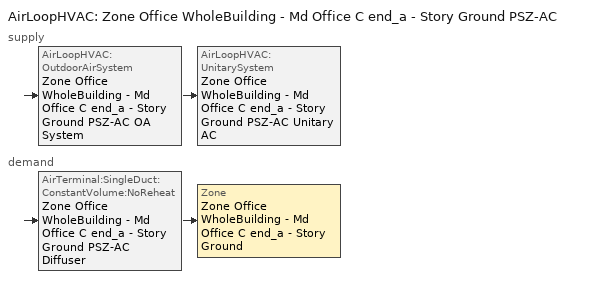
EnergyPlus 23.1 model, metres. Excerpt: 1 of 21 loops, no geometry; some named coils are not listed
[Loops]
AirLoopHVAC 'Zone Office WholeBuilding - Md Office C end_a - Story Ground PSZ-AC'
 supply: AirLoopHVAC:OutdoorAirSystem 'Zone Office WholeBuilding - Md Office C end_a - Story Ground PSZ-AC OA System' > AirLoopHVAC:UnitarySystem 'Zone Office WholeBuilding - Md Office C end_a - Story Ground PSZ-AC Unitary AC'
 demand: AirTerminal:SingleDuct:ConstantVolume:NoReheat 'Zone Office WholeBuilding - Md Office C end_a - Story Ground PSZ-AC Diffuser' > Zone 'Zone Office WholeBuilding - Md Office C end_a - Story Ground'
[ZoneControl:Thermostat]
Zone Office WholeBuilding - Md Office C end_a - Story Ground Thermostat: Zone or ZoneList=Zone Office WholeBuilding - Md Office C end_a - Story Ground; Control Type Schedule=Zone Office WholeBuilding - Md Office C end_a - Story Ground Thermostat Schedule; Control 1=Office WholeBuilding - Md Office - 90.1-2016 Thermostat 14; Temperature Difference Between Cutout And Setpoint {deltaC}=0
[ThermostatSetpoint:DualSetpoint]
Office WholeBuilding - Md Office - 90.1-2016 Thermostat 14: Heating Setpoint Temperature Schedule=OfficeMedium HTGSETP_SCH_YES_OPTIMUM; Cooling Setpoint Temperature Schedule=OfficeMedium CLGSETP_SCH_YES_OPTIMUM
[AirTerminal:SingleDuct:ConstantVolume:NoReheat]
Zone Office WholeBuilding - Md Office C end_a - Story Ground PSZ-AC Diffuser: Availability Schedule=Always On Discrete; Maximum Air Flow Rate {m3/s}=AutoSize
[Zone equipment]
Zone Office WholeBuilding - Md Office C end_a - Story Ground: Zone Office WholeBuilding - Md Office C end_a - Story Ground PSZ-AC Diffuser
[Sizing:Zone]
Zone Office WholeBuilding - Md Office C end_a - Story Ground: Zone Cooling Design Supply Air Temperature Input Method=SupplyAirTemperature; Zone Cooling Design Supply Air Temperature {C}=12.7778; Zone Cooling Design Supply Air Temperature Difference {deltaC}=11.11; Zone Heating Design Supply Air Temperature Input Method=SupplyAirTemperature; Zone Heating Design Supply Air Temperature {C}=50; Zone Heating Design Supply Air Temperature Difference {deltaC}=11.11; Zone Cooling Design Supply Air Humidity Ratio {kgWater/kgDryAir}=0.0085; Zone Heating Design Supply Air Humidity Ratio {kgWater/kgDryAir}=0.008; Design Specification Outdoor Air Object=Zone Office WholeBuilding - Md Office C end_a - Story Ground DSOA Space List; Cooling Design Air Flow Method=DesignDay; Cooling Design Air Flow Rate {m3/s}=0; Cooling Minimum Air Flow per Zone Floor Area {m3/s-m2}=0.000762; Cooling Minimum Air Flow {m3/s}=0; Cooling Minimum Air Flow Fraction=0; Heating Design Air Flow Method=DesignDay; Heating Design Air Flow Rate {m3/s}=0; Heating Maximum Air Flow per Zone Floor Area {m3/s-m2}=0.002032; Heating Maximum Air Flow {m3/s}=0.141576; Heating Maximum Air Flow Fraction=0.3; Account for Dedicated Outdoor Air System=No; Zone Load Sizing Method=Sensible Load Only No Latent Load; Zone Latent Cooling Design Supply Air Humidity Ratio Input Method=HumidityRatioDifference; Zone Cooling Design Supply Air Humidity Ratio Difference {kgWater/kgDryAir}=0.005; Zone Latent Heating Design Supply Air Humidity Ratio Input Method=HumidityRatioDifference; Zone Humidification Design Supply Air Humidity Ratio Difference {kgWater/kgDryAir}=0.005
[Controller:MechanicalVentilation]
Controller Mechanical Ventilation 8: Availability Schedule=Zone Office WholeBuilding - Md Office C end_a - Story Ground PSZ-AC Occ Sch; Demand Controlled Ventilation=No; System Outdoor Air Method=ZoneSum; Zone or ZoneList Name 1=Zone Office WholeBuilding - Md Office C end_a - Story Ground; Design Specification Outdoor Air Object Name 1=Office WholeBuilding - Md Office Ventilation
[DesignSpecification:OutdoorAir]
Office WholeBuilding - Md Office Ventilation: Outdoor Air Method=Sum; Outdoor Air Flow per Person {m3/s-person}=0; Outdoor Air Flow per Zone Floor Area {m3/s-m2}=0.0004318; Outdoor Air Flow per Zone {m3/s}=0; Outdoor Air Flow Air Changes per Hour {1/hr}=0
[DesignSpecification:OutdoorAir:SpaceList]
Zone Office WholeBuilding - Md Office C end_a - Story Ground DSOA Space List: Space Name 1=Office WholeBuilding - Md Office C end_a - Story Ground; Space Design Specification Outdoor Air Object Name 1=Office WholeBuilding - Md Office Ventilation
[AirLoopHVAC]
Zone Office WholeBuilding - Md Office C end_a - Story Ground PSZ-AC: Design Supply Air Flow Rate {m3/s}=AutoSize; Design Return Air Flow Fraction of Supply Air Flow=1
[Sizing:System]
Zone Office WholeBuilding - Md Office C end_a - Story Ground PSZ-AC: Type of Load to Size On=Sensible; Design Outdoor Air Flow Rate {m3/s}=Autosize; Central Heating Maximum System Air Flow Ratio=1; Preheat Design Temperature {C}=7.22222; Preheat Design Humidity Ratio {kgWater/kgDryAir}=0.008; Precool Design Temperature {C}=12.7778; Precool Design Humidity Ratio {kgWater/kgDryAir}=0.008; Central Cooling Design Supply Air Temperature {C}=12.7778; Central Heating Design Supply Air Temperature {C}=50; Type of Zone Sum to Use=Coincident; 100% Outdoor Air in Cooling=No; 100% Outdoor Air in Heating=No; Central Cooling Design Supply Air Humidity Ratio {kgWater/kgDryAir}=0.0085; Central Heating Design Supply Air Humidity Ratio {kgWater/kgDryAir}=0.008; Cooling Supply Air Flow Rate Method=DesignDay; Cooling Supply Air Flow Rate {m3/s}=0; Cooling Supply Air Flow Rate Per Floor Area {m3/s-m2}=0.00996765; Cooling Fraction of Autosized Cooling Supply Air Flow Rate=1; Cooling Supply Air Flow Rate Per Unit Cooling Capacity {m3/s-W}=3.94755e-05; Heating Supply Air Flow Rate Method=DesignDay; Heating Supply Air Flow Rate {m3/s}=0; Heating Supply Air Flow Rate Per Floor Area {m3/s-m2}=0.00996765; Heating Fraction of Autosized Heating Supply Air Flow Rate=1; Heating Fraction of Autosized Cooling Supply Air Flow Rate=1; Heating Supply Air Flow Rate Per Unit Heating Capacity {m3/s-W}=3.15882e-05; System Outdoor Air Method=ZoneSum; Zone Maximum Outdoor Air Fraction=1; Cooling Design Capacity Method=CoolingDesignCapacity; Cooling Design Capacity {W}=Autosize; Cooling Design Capacity Per Floor Area {W/m2}=234.7; Fraction of Autosized Cooling Design Capacity=1; Heating Design Capacity Method=HeatingDesignCapacity; Heating Design Capacity {W}=Autosize; Heating Design Capacity Per Floor Area {W/m2}=157; Fraction of Autosized Heating Design Capacity=1; Central Cooling Capacity Control Method=OnOff; Occupant Diversity=Autosize
[Controller:OutdoorAir]
Zone Office WholeBuilding - Md Office C end_a - Story Ground PSZ-AC OA System Controller: Minimum Outdoor Air Flow Rate {m3/s}=Autosize; Maximum Outdoor Air Flow Rate {m3/s}=Autosize; Economizer Control Type=NoEconomizer; Economizer Control Action Type=ModulateFlow; Economizer Maximum Limit Dry-Bulb Temperature {C}=28; Economizer Maximum Limit Enthalpy {J/kg}=64000; Lockout Type=LockoutWithHeating; Minimum Limit Type=FixedMinimum; Minimum Outdoor Air Schedule=Zone Office WholeBuilding - Md Office C end_a - Story Ground PSZ-AC Occ Sch; Maximum Fraction of Outdoor Air Schedule=ZoneOfficeWholeBuildingMdOfficeCendaStoryGroundPSZACmaxOASch; Mechanical Ventilation Controller=Controller Mechanical Ventilation 8; High Humidity Control=No; Control High Indoor Humidity Based on Outdoor Humidity Ratio=Yes; Heat Recovery Bypass Control Type=BypassWhenWithinEconomizerLimits
[SetpointManager:MixedAir]
Zone Office WholeBuilding - Md Office C end_a - Story Ground PSZ-AC Mixed Air Node OS Default SPM: Control Variable=Temperature; Setpoint Node or NodeList=Zone Office WholeBuilding - Md Office C end_a - Story Ground PSZ-AC Mixed Air Node
[AirLoopHVAC:UnitarySystem]
Zone Office WholeBuilding - Md Office C end_a - Story Ground PSZ-AC Unitary AC: Control Type=Load; Controlling Zone or Thermostat Location=Zone Office WholeBuilding - Md Office C end_a - Story Ground; Dehumidification Control Type=None; Availability Schedule=Outage Availability Schedule; Supply Fan=Zone Office WholeBuilding - Md Office C end_a - Story Ground PSZ-AC Fan; Fan Placement=DrawThrough; Supply Air Fan Operating Mode Schedule=Zone Office WholeBuilding - Md Office C end_a - Story Ground PSZ-AC Occ Sch; Heating Coil=Zone Office WholeBuilding - Md Office C end_a - Story Ground PSZ-AC Water Htg Coil; DX Heating Coil Sizing Ratio=1; Cooling Coil=Zone Office WholeBuilding - Md Office C end_a - Story Ground PSZ-AC 1spd DX AC Clg Coil 8kBtu/hr 14.0SEER; Use DOAS DX Cooling Coil=No; Minimum Supply Air Temperature {C}=2; Latent Load Control=SensibleOnlyLoadControl; Supplemental Heating Coil=Zone Office WholeBuilding - Md Office C end_a - Story Ground PSZ-AC Electric Backup Htg Coil; Cooling Supply Air Flow Rate {m3/s}=Autosize; Heating Supply Air Flow Rate {m3/s}=Autosize; No Load Supply Air Flow Rate {m3/s}=Autosize; Maximum Supply Air Temperature {C}=80; Maximum Outdoor Dry-Bulb Temperature for Supplemental Heater Operation {C}=21; Maximum Cycling Rate {cycles/hr}=2.5; Heat Pump Time Constant {s}=60; Fraction of On-Cycle Power Use=0.01; Heat Pump Fan Delay Time {s}=60; Ancillary On-Cycle Electric Power {W}=0; Ancillary Off-Cycle Electric Power {W}=0
[Fan:OnOff]
Zone Office WholeBuilding - Md Office C end_a - Story Ground PSZ-AC Fan: Availability Schedule=Always On Discrete; Fan Total Efficiency=0.55575; Pressure Rise {Pa}=622.722; Maximum Flow Rate {m3/s}=Autosize; Motor Efficiency=0.855; Motor In Airstream Fraction=1; Fan Power Ratio Function of Speed Ratio Curve=Fan On Off Power Curve 7; Fan Efficiency Ratio Function of Speed Ratio Curve=Fan On Off Efficiency Curve 7
[Coil:Cooling:DX:SingleSpeed]
Zone Office WholeBuilding - Md Office C end_a - Story Ground PSZ-AC 1spd DX AC Clg Coil 8kBtu/hr 14.0SEER: Availability Schedule=Always On Discrete; Gross Rated Total Cooling Capacity {W}=Autosize; Gross Rated Sensible Heat Ratio=Autosize; Gross Rated Cooling COP {W/W}=4.11713; Rated Air Flow Rate {m3/s}=Autosize; Rated Evaporator Fan Power Per Volume Flow Rate 2017 {W/(m3/s)}=773.3; Rated Evaporator Fan Power Per Volume Flow Rate 2023 {W/(m3/s)}=934.4; Total Cooling Capacity Function of Temperature Curve=PSZ-AC_Unitary_PackagecoolCapFT; Total Cooling Capacity Function of Flow Fraction Curve=PSZ-AC_Unitary_PackagecoolFFF; Energy Input Ratio Function of Temperature Curve=PSZ-AC DX Unitary Package EIRFT; Energy Input Ratio Function of Flow Fraction Curve=PSZ-AC_Unitary_PackagecoolEIRFFF; Part Load Fraction Correlation Curve=PSZ-AC_Unitary_PackagecoolPLR; Minimum Outdoor Dry-Bulb Temperature for Compressor Operation {C}=-25; Nominal Time for Condensate Removal to Begin {s}=0; Ratio of Initial Moisture Evaporation Rate and Steady State Latent Capacity=0; Maximum Cycling Rate {cycles/hr}=0; Latent Capacity Time Constant {s}=0; Condenser Type=AirCooled; Evaporative Condenser Effectiveness=0.9; Evaporative Condenser Air Flow Rate {m3/s}=Autosize; Evaporative Condenser Pump Rated Power Consumption {W}=Autosize; Crankcase Heater Capacity {W}=0; Maximum Outdoor Dry-Bulb Temperature for Crankcase Heater Operation {C}=10; Basin Heater Capacity {W/K}=0; Basin Heater Setpoint Temperature {C}=2
[Coil:Heating:Electric]
Zone Office WholeBuilding - Md Office C end_a - Story Ground PSZ-AC Electric Backup Htg Coil: Availability Schedule=Always On Discrete; Efficiency=1; Nominal Capacity {W}=Autosize
[SetpointManager:SingleZone:Reheat]
Zone Office WholeBuilding - Md Office C end_a - Story Ground Setpoint Manager SZ Reheat: Control Variable=Temperature; Minimum Supply Air Temperature {C}=12.7778; Maximum Supply Air Temperature {C}=50; Control Zone=Zone Office WholeBuilding - Md Office C end_a - Story Ground; Setpoint Node or NodeList=Zone Office WholeBuilding - Md Office C end_a - Story Ground PSZ-AC Supply Outlet Node
[Schedule:Day:Interval]
OfficeMedium HTGSETP_SCH_YES_OPTIMUM Default: Average, 24:00, 18.7783
Schedule Day 44: No, 01:00, 0.782448, 02:00, 1.56488, 03:00, 0, 04:00, 0, 05:00, 0, 06:00, 0, 07:00, 0, 08:00, 0, 09:00, 0, 10:00, 0, 11:00, 0, 12:00, 0, 13:00, 0, 14:00, 0, 15:00, 0, 16:00, 0, 17:00, 0, 18:00, 0, 19:00, 0, 20:00, 0, 21:00, 0, 22:00, 0, 23:00, 0, 24:00, 0
Schedule Day 45: No, 01:00, 0, 02:00, 0, 03:00, 2.34731, 04:00, 3.12973, 05:00, 3.91216, 06:00, 4.69459, 07:00, 5.47702, 08:00, 6.25945, 09:00, 7.04188, 10:00, 7.82431, 11:00, 8.60674, 12:00, 9.38916, 13:00, 10.1716, 14:00, 10.954, 15:00, 11.7365, 16:00, 12.5189, 17:00, 13.3013, 18:00, 14.0837, 19:00, 14.8662, 20:00, 15.6486, 21:00, 16.431, 22:00, 17.2135, 23:00, 17.9959, 24:00, 18.7783
OfficeMedium HTGSETP_SCH_YES_OPTIMUM Summer Design Day: No, 24:00, 15.6
OfficeMedium HTGSETP_SCH_YES_OPTIMUM Winter Design Day: No, 05:00, 15.6, 06:00, 17.6, 07:00, 19.6, 22:00, 21, 24:00, 15.6
OfficeMedium CLGSETP_SCH_YES_OPTIMUM Default: Average, 24:00, 88.9143
Schedule Day 30: No, 01:00, 3.70485, 02:00, 7.40961, 03:00, 0, 04:00, 0, 05:00, 0, 06:00, 0, 07:00, 0, 08:00, 0, 09:00, 0, 10:00, 0, 11:00, 0, 12:00, 0, 13:00, 0, 14:00, 0, 15:00, 0, 16:00, 0, 17:00, 0, 18:00, 0, 19:00, 0, 20:00, 0, 21:00, 0, 22:00, 0, 23:00, 0, 24:00, 0
Schedule Day 31: No, 01:00, 0, 02:00, 0, 03:00, 11.1144, 04:00, 14.8191, 05:00, 18.5239, 06:00, 22.2286, 07:00, 25.9334, 08:00, 29.6382, 09:00, 33.3429, 10:00, 37.0477, 11:00, 40.7524, 12:00, 44.4572, 13:00, 48.1619, 14:00, 51.8667, 15:00, 55.5715, 16:00, 59.2762, 17:00, 62.981, 18:00, 66.6857, 19:00, 70.3905, 20:00, 74.0953, 21:00, 77.8, 22:00, 81.5048, 23:00, 85.2095, 24:00, 88.9143
OfficeMedium CLGSETP_SCH_YES_OPTIMUM Summer Design Day: No, 05:00, 26.7, 06:00, 25.7, 07:00, 25, 22:00, 24, 24:00, 26.7
OfficeMedium CLGSETP_SCH_YES_OPTIMUM Winter Design Day: No, 24:00, 26.7
Zone Office WholeBuilding - Md Office C end_a - Story Ground PSZ-AC Occ Sch Sunday: No, 24:00, 0
Zone Office WholeBuilding - Md Office C end_a - Story Ground PSZ-AC Occ Sch Default: No, 00:10, 1, 21:30, 0, 24:00, 1
Zone Office WholeBuilding - Md Office C end_a - Story Ground PSZ-AC Occ Sch Saturday: No, 07:20, 0, 12:59, 1, 24:00, 0
Schedule Day 116: No, 01:00, 0, 02:00, 0, 03:00, 0, 04:00, 0, 05:00, 0, 06:00, 0, 07:00, 0, 08:00, 0, 09:00, 0, 10:00, 0, 11:00, 0, 12:00, 0, 13:00, 0, 14:00, 0, 15:00, 0, 16:00, 0, 17:00, 0, 18:00, 0, 19:00, 0, 20:00, 0, 21:00, 0, 22:00, 0, 23:00, 0, 24:00, 0
Schedule Day 117: No, 01:00, 0, 02:00, 0, 03:00, 0, 04:00, 0, 05:00, 0, 06:00, 0, 07:00, 0, 08:00, 0, 09:00, 0, 10:00, 0, 11:00, 0, 12:00, 0, 13:00, 0, 14:00, 0, 15:00, 0, 16:00, 0, 17:00, 0, 18:00, 0, 19:00, 0, 20:00, 0, 21:00, 0, 22:00, 1, 23:00, 1, 24:00, 1
Zone Office WholeBuilding - Md Office C end_a - Story Ground PSZ-AC Occ Sch Summer Design Day; Zone Office WholeBuilding - Md Office C end_a - Story Ground PSZ-AC Occ Sch Winter Design Day: No, 24:00, 1
Schedule Day 110: No, 01:00, 0.7, 02:00, 0.7, 03:00, 0, 04:00, 0, 05:00, 0, 06:00, 0, 07:00, 0, 08:00, 0, 09:00, 0, 10:00, 0, 11:00, 0, 12:00, 0, 13:00, 0, 14:00, 0, 15:00, 0, 16:00, 0, 17:00, 0, 18:00, 0, 19:00, 0, 20:00, 0, 21:00, 0, 22:00, 0, 23:00, 0, 24:00, 0
Schedule Day 111: No, 01:00, 0, 02:00, 0, 03:00, 0.7, 04:00, 0.7, 05:00, 0.7, 06:00, 0.7, 07:00, 0.7, 08:00, 0.7, 09:00, 0.7, 10:00, 0.7, 11:00, 0.7, 12:00, 0.7, 13:00, 0.7, 14:00, 0.7, 15:00, 0.7, 16:00, 0.7, 17:00, 0.7, 18:00, 0.7, 19:00, 0.7, 20:00, 0.7, 21:00, 0.7, 22:00, 0.7, 23:00, 0.7, 24:00, 0.7
ZoneOfficeWholeBuildingMdOfficeCendaStoryGroundPSZACmaxOASchDefault: No, 24:00, 0.7
[Schedule:Week:Daily]
OfficeMedium HTGSETP_SCH_YES_OPTIMUM Week Rule - Jan1-May27; OfficeMedium HTGSETP_SCH_YES_OPTIMUM Week Rule - Jun4-Dec31: OfficeMedium HTGSETP_SCH_YES_OPTIMUM Default, OfficeMedium HTGSETP_SCH_YES_OPTIMUM Default, OfficeMedium HTGSETP_SCH_YES_OPTIMUM Default, OfficeMedium HTGSETP_SCH_YES_OPTIMUM Default, OfficeMedium HTGSETP_SCH_YES_OPTIMUM Default, OfficeMedium HTGSETP_SCH_YES_OPTIMUM Default, OfficeMedium HTGSETP_SCH_YES_OPTIMUM Default, OfficeMedium HTGSETP_SCH_YES_OPTIMUM Default, OfficeMedium HTGSETP_SCH_YES_OPTIMUM Summer Design Day, OfficeMedium HTGSETP_SCH_YES_OPTIMUM Winter Design Day, OfficeMedium HTGSETP_SCH_YES_OPTIMUM Default, OfficeMedium HTGSETP_SCH_YES_OPTIMUM Default
OfficeMedium HTGSETP_SCH_YES_OPTIMUM Week Rule - May28-Jun3: OfficeMedium HTGSETP_SCH_YES_OPTIMUM Default, OfficeMedium HTGSETP_SCH_YES_OPTIMUM Default, OfficeMedium HTGSETP_SCH_YES_OPTIMUM Default, OfficeMedium HTGSETP_SCH_YES_OPTIMUM Default, Schedule Day 44, Schedule Day 45, OfficeMedium HTGSETP_SCH_YES_OPTIMUM Default, OfficeMedium HTGSETP_SCH_YES_OPTIMUM Default, OfficeMedium HTGSETP_SCH_YES_OPTIMUM Summer Design Day, OfficeMedium HTGSETP_SCH_YES_OPTIMUM Winter Design Day, OfficeMedium HTGSETP_SCH_YES_OPTIMUM Default, OfficeMedium HTGSETP_SCH_YES_OPTIMUM Default
OfficeMedium CLGSETP_SCH_YES_OPTIMUM Week Rule - Jan1-May27; OfficeMedium CLGSETP_SCH_YES_OPTIMUM Week Rule - Jun4-Dec31: OfficeMedium CLGSETP_SCH_YES_OPTIMUM Default, OfficeMedium CLGSETP_SCH_YES_OPTIMUM Default, OfficeMedium CLGSETP_SCH_YES_OPTIMUM Default, OfficeMedium CLGSETP_SCH_YES_OPTIMUM Default, OfficeMedium CLGSETP_SCH_YES_OPTIMUM Default, OfficeMedium CLGSETP_SCH_YES_OPTIMUM Default, OfficeMedium CLGSETP_SCH_YES_OPTIMUM Default, OfficeMedium CLGSETP_SCH_YES_OPTIMUM Default, OfficeMedium CLGSETP_SCH_YES_OPTIMUM Summer Design Day, OfficeMedium CLGSETP_SCH_YES_OPTIMUM Winter Design Day, OfficeMedium CLGSETP_SCH_YES_OPTIMUM Default, OfficeMedium CLGSETP_SCH_YES_OPTIMUM Default
OfficeMedium CLGSETP_SCH_YES_OPTIMUM Week Rule - May28-Jun3: OfficeMedium CLGSETP_SCH_YES_OPTIMUM Default, OfficeMedium CLGSETP_SCH_YES_OPTIMUM Default, OfficeMedium CLGSETP_SCH_YES_OPTIMUM Default, OfficeMedium CLGSETP_SCH_YES_OPTIMUM Default, Schedule Day 30, Schedule Day 31, OfficeMedium CLGSETP_SCH_YES_OPTIMUM Default, OfficeMedium CLGSETP_SCH_YES_OPTIMUM Default, OfficeMedium CLGSETP_SCH_YES_OPTIMUM Summer Design Day, OfficeMedium CLGSETP_SCH_YES_OPTIMUM Winter Design Day, OfficeMedium CLGSETP_SCH_YES_OPTIMUM Default, OfficeMedium CLGSETP_SCH_YES_OPTIMUM Default
Zone Office WholeBuilding - Md Office C end_a - Story Ground PSZ-AC Occ Sch Week Rule - Jan1-May27; Zone Office WholeBuilding - Md Office C end_a - Story Ground PSZ-AC Occ Sch Week Rule - Jun4-Dec31: Zone Office WholeBuilding - Md Office C end_a - Story Ground PSZ-AC Occ Sch Sunday, Zone Office WholeBuilding - Md Office C end_a - Story Ground PSZ-AC Occ Sch Default, Zone Office WholeBuilding - Md Office C end_a - Story Ground PSZ-AC Occ Sch Default, Zone Office WholeBuilding - Md Office C end_a - Story Ground PSZ-AC Occ Sch Default, Zone Office WholeBuilding - Md Office C end_a - Story Ground PSZ-AC Occ Sch Default, Zone Office WholeBuilding - Md Office C end_a - Story Ground PSZ-AC Occ Sch Default, Zone Office WholeBuilding - Md Office C end_a - Story Ground PSZ-AC Occ Sch Saturday, Zone Office WholeBuilding - Md Office C end_a - Story Ground PSZ-AC Occ Sch Default, Zone Office WholeBuilding - Md Office C end_a - Story Ground PSZ-AC Occ Sch Summer Design Day, Zone Office WholeBuilding - Md Office C end_a - Story Ground PSZ-AC Occ Sch Winter Design Day, Zone Office WholeBuilding - Md Office C end_a - Story Ground PSZ-AC Occ Sch Default, Zone Office WholeBuilding - Md Office C end_a - Story Ground PSZ-AC Occ Sch Default
Zone Office WholeBuilding - Md Office C end_a - Story Ground PSZ-AC Occ Sch Week Rule - May28-Jun3: Zone Office WholeBuilding - Md Office C end_a - Story Ground PSZ-AC Occ Sch Sunday, Zone Office WholeBuilding - Md Office C end_a - Story Ground PSZ-AC Occ Sch Default, Zone Office WholeBuilding - Md Office C end_a - Story Ground PSZ-AC Occ Sch Default, Zone Office WholeBuilding - Md Office C end_a - Story Ground PSZ-AC Occ Sch Default, Schedule Day 116, Schedule Day 117, Zone Office WholeBuilding - Md Office C end_a - Story Ground PSZ-AC Occ Sch Saturday, Zone Office WholeBuilding - Md Office C end_a - Story Ground PSZ-AC Occ Sch Default, Zone Office WholeBuilding - Md Office C end_a - Story Ground PSZ-AC Occ Sch Summer Design Day, Zone Office WholeBuilding - Md Office C end_a - Story Ground PSZ-AC Occ Sch Winter Design Day, Zone Office WholeBuilding - Md Office C end_a - Story Ground PSZ-AC Occ Sch Default, Zone Office WholeBuilding - Md Office C end_a - Story Ground PSZ-AC Occ Sch Default
ZoneOfficeWholeBuildingMdOfficeCendaStoryGroundPSZACmaxOASch Week Rule - Jan1-May27; ZoneOfficeWholeBuildingMdOfficeCendaStoryGroundPSZACmaxOASch Week Rule - Jun4-Dec31: ZoneOfficeWholeBuildingMdOfficeCendaStoryGroundPSZACmaxOASchDefault, ZoneOfficeWholeBuildingMdOfficeCendaStoryGroundPSZACmaxOASchDefault, ZoneOfficeWholeBuildingMdOfficeCendaStoryGroundPSZACmaxOASchDefault, ZoneOfficeWholeBuildingMdOfficeCendaStoryGroundPSZACmaxOASchDefault, ZoneOfficeWholeBuildingMdOfficeCendaStoryGroundPSZACmaxOASchDefault, ZoneOfficeWholeBuildingMdOfficeCendaStoryGroundPSZACmaxOASchDefault, ZoneOfficeWholeBuildingMdOfficeCendaStoryGroundPSZACmaxOASchDefault, ZoneOfficeWholeBuildingMdOfficeCendaStoryGroundPSZACmaxOASchDefault, ZoneOfficeWholeBuildingMdOfficeCendaStoryGroundPSZACmaxOASchDefault, ZoneOfficeWholeBuildingMdOfficeCendaStoryGroundPSZACmaxOASchDefault, ZoneOfficeWholeBuildingMdOfficeCendaStoryGroundPSZACmaxOASchDefault, ZoneOfficeWholeBuildingMdOfficeCendaStoryGroundPSZACmaxOASchDefault
ZoneOfficeWholeBuildingMdOfficeCendaStoryGroundPSZACmaxOASch Week Rule - May28-Jun3: ZoneOfficeWholeBuildingMdOfficeCendaStoryGroundPSZACmaxOASchDefault, ZoneOfficeWholeBuildingMdOfficeCendaStoryGroundPSZACmaxOASchDefault, ZoneOfficeWholeBuildingMdOfficeCendaStoryGroundPSZACmaxOASchDefault, ZoneOfficeWholeBuildingMdOfficeCendaStoryGroundPSZACmaxOASchDefault, Schedule Day 110, Schedule Day 111, ZoneOfficeWholeBuildingMdOfficeCendaStoryGroundPSZACmaxOASchDefault, ZoneOfficeWholeBuildingMdOfficeCendaStoryGroundPSZACmaxOASchDefault, ZoneOfficeWholeBuildingMdOfficeCendaStoryGroundPSZACmaxOASchDefault, ZoneOfficeWholeBuildingMdOfficeCendaStoryGroundPSZACmaxOASchDefault, ZoneOfficeWholeBuildingMdOfficeCendaStoryGroundPSZACmaxOASchDefault, ZoneOfficeWholeBuildingMdOfficeCendaStoryGroundPSZACmaxOASchDefault
[Schedule:Year]
OfficeMedium HTGSETP_SCH_YES_OPTIMUM: OfficeMedium HTGSETP_SCH_YES_OPTIMUM Week Rule - Jan1-May27, 1, 1, 5, 27, OfficeMedium HTGSETP_SCH_YES_OPTIMUM Week Rule - May28-Jun3, 5, 28, 6, 3, OfficeMedium HTGSETP_SCH_YES_OPTIMUM Week Rule - Jun4-Dec31, 6, 4, 12, 31
OfficeMedium CLGSETP_SCH_YES_OPTIMUM: OfficeMedium CLGSETP_SCH_YES_OPTIMUM Week Rule - Jan1-May27, 1, 1, 5, 27, OfficeMedium CLGSETP_SCH_YES_OPTIMUM Week Rule - May28-Jun3, 5, 28, 6, 3, OfficeMedium CLGSETP_SCH_YES_OPTIMUM Week Rule - Jun4-Dec31, 6, 4, 12, 31
Zone Office WholeBuilding - Md Office C end_a - Story Ground PSZ-AC Occ Sch: Zone Office WholeBuilding - Md Office C end_a - Story Ground PSZ-AC Occ Sch Week Rule - Jan1-May27, 1, 1, 5, 27, Zone Office WholeBuilding - Md Office C end_a - Story Ground PSZ-AC Occ Sch Week Rule - May28-Jun3, 5, 28, 6, 3, Zone Office WholeBuilding - Md Office C end_a - Story Ground PSZ-AC Occ Sch Week Rule - Jun4-Dec31, 6, 4, 12, 31
ZoneOfficeWholeBuildingMdOfficeCendaStoryGroundPSZACmaxOASch: ZoneOfficeWholeBuildingMdOfficeCendaStoryGroundPSZACmaxOASch Week Rule - Jan1-May27, 1, 1, 5, 27, ZoneOfficeWholeBuildingMdOfficeCendaStoryGroundPSZACmaxOASch Week Rule - May28-Jun3, 5, 28, 6, 3, ZoneOfficeWholeBuildingMdOfficeCendaStoryGroundPSZACmaxOASch Week Rule - Jun4-Dec31, 6, 4, 12, 31
[Schedule:Compact]
Outage Availability Schedule: Through: 01/01, For: AllDays, Until: 24:00, 1, Through: 01/02, For: AllDays, Until: 24:00, 1, Through: 01/03, For: AllDays, Until: 24:00, 1, Through: 01/04, For: AllDays, Until: 24:00, 1, Through: 01/05, For: AllDays, Until: 24:00, 1, Through: 01/06, For: AllDays, Until: 24:00, 1, Through: 01/07, For: AllDays, Until: 24:00, 1, Through: 01/08, For: AllDays, Until: 24:00, 1, Through: 01/09, For: AllDays, Until: 24:00, 1, Through: 01/10, For: AllDays, Until: 24:00, 1, Through: 01/11, For: AllDays, Until: 24:00, 1, Through: 01/12, For: AllDays, Until: 24:00, 1, Through: 01/13, For: AllDays, Until: 24:00, 1, Through: 01/14, For: AllDays, Until: 24:00, 1, Through: 01/15, For: AllDays, Until: 24:00, 1, Through: 01/16, For: AllDays, Until: 24:00, 1, Through: 01/17, For: AllDays, Until: 24:00, 1, Through: 01/18, For: AllDays, Until: 24:00, 1, Through: 01/19, For: AllDays, Until: 24:00, 1, Through: 01/20, For: AllDays, Until: 24:00, 1, Through: 01/21, For: AllDays, Until: 24:00, 1, Through: 01/22, For: AllDays, Until: 24:00, 1, Through: 01/23, For: AllDays, Until: 24:00, 1, Through: 01/24, For: AllDays, Until: 24:00, 1, Through: 01/25, For: AllDays, Until: 24:00, 1, Through: 01/26, For: AllDays, Until: 24:00, 1, Through: 01/27, For: AllDays, Until: 24:00, 1, Through: 01/28, For: AllDays, Until: 24:00, 1, Through: 01/29, For: AllDays, Until: 24:00, 1, Through: 01/30, For: AllDays, Until: 24:00, 1, Through: 01/31, For: AllDays, Until: 24:00, 1, Through: 02/01, For: AllDays, Until: 24:00, 1, Through: 02/02, For: AllDays, Until: 24:00, 1, Through: 02/03, For: AllDays, Until: 24:00, 1, Through: 02/04, For: AllDays, Until: 24:00, 1, Through: 02/05, For: AllDays, Until: 24:00, 1, Through: 02/06, For: AllDays, Until: 24:00, 1, Through: 02/07, For: AllDays, Until: 24:00, 1, Through: 02/08, For: AllDays, Until: 24:00, 1, Through: 02/09, For: AllDays, Until: 24:00, 1, Through: 02/10, For: AllDays, Until: 24:00, 1, Through: 02/11, For: AllDays, Until: 24:00, 1, Through: 02/12, For: AllDays, Until: 24:00, 1, Through: 02/13, For: AllDays, Until: 24:00, 1, Through: 02/14, For: AllDays, Until: 24:00, 1, Through: 02/15, For: AllDays, Until: 24:00, 1, Through: 02/16, For: AllDays, Until: 24:00, 1, Through: 02/17, For: AllDays, Until: 24:00, 1, Through: 02/18, For: AllDays, Until: 24:00, 1, Through: 02/19, For: AllDays, Until: 24:00, 1, Through: 02/20, For: AllDays, Until: 24:00, 1, Through: 02/21, For: AllDays, Until: 24:00, 1, Through: 02/22, For: AllDays, Until: 24:00, 1, Through: 02/23, For: AllDays, Until: 24:00, 1, Through: 02/24, For: AllDays, Until: 24:00, 1, Through: 02/25, For: AllDays, Until: 24:00, 1, Through: 02/26, For: AllDays, Until: 24:00, 1, Through: 02/27, For: AllDays, Until: 24:00, 1, Through: 02/28, For: AllDays, Until: 24:00, 1, Through: 03/01, For: AllDays, Until: 24:00, 1, Through: 03/02, For: AllDays, Until: 24:00, 1, Through: 03/03, For: AllDays, Until: 24:00, 1, Through: 03/04, For: AllDays, Until: 24:00, 1, Through: 03/05, For: AllDays, Until: 24:00, 1, Through: 03/06, For: AllDays, Until: 24:00, 1, Through: 03/07, For: AllDays, Until: 24:00, 1, Through: 03/08, For: AllDays, Until: 24:00, 1, Through: 03/09, For: AllDays, Until: 24:00, 1, Through: 03/10, For: AllDays, Until: 24:00, 1, Through: 03/11, For: AllDays, Until: 24:00, 1, Through: 03/12, For: AllDays, Until: 24:00, 1, Through: 03/13, For: AllDays, Until: 24:00, 1, Through: 03/14, For: AllDays, Until: 24:00, 1, Through: 03/15, For: AllDays, Until: 24:00, 1, Through: 03/16, For: AllDays, Until: 24:00, 1, Through: 03/17, For: AllDays, Until: 24:00, 1, Through: 03/18, For: AllDays, Until: 24:00, 1, Through: 03/19, For: AllDays, Until: 24:00, 1, Through: 03/20, For: AllDays, Until: 24:00, 1, Through: 03/21, For: AllDays, Until: 24:00, 1, Through: 03/22, For: AllDays, Until: 24:00, 1, Through: 03/23, For: AllDays, Until: 24:00, 1, Through: 03/24, For: AllDays, Until: 24:00, 1, Through: 03/25, For: AllDays, Until: 24:00, 1, Through: 03/26, For: AllDays, Until: 24:00, 1, Through: 03/27, For: AllDays, Until: 24:00, 1, Through: 03/28, For: AllDays, Until: 24:00, 1, Through: 03/29, For: AllDays, Until: 24:00, 1, Through: 03/30, For: AllDays, Until: 24:00, 1, Through: 03/31, For: AllDays, Until: 24:00, 1, Through: 04/01, For: AllDays, Until: 24:00, 1, Through: 04/02, For: AllDays, Until: 24:00, 1, Through: 04/03, For: AllDays, Until: 24:00, 1, Through: 04/04, For: AllDays, Until: 24:00, 1, Through: 04/05, For: AllDays, Until: 24:00, 1, Through: 04/06, For: AllDays, Until: 24:00, 1, Through: 04/07, For: AllDays, Until: 24:00, 1, Through: 04/08, For: AllDays, Until: 24:00, 1, Through: 04/09, For: AllDays, Until: 24:00, 1, Through: 04/10, For: AllDays, Until: 24:00, 1, Through: 04/11, For: AllDays, Until: 24:00, 1, Through: 04/12, For: AllDays, Until: 24:00, 1, Through: 04/13, For: AllDays, Until: 24:00, 1, Through: 04/14, For: AllDays, Until: 24:00, 1, Through: 04/15, For: AllDays, Until: 24:00, 1, Through: 04/16, For: AllDays, Until: 24:00, 1, Through: 04/17, For: AllDays, Until: 24:00, 1, Through: 04/18, For: AllDays, Until: 24:00, 1, Through: 04/19, For: AllDays, Until: 24:00, 1, Through: 04/20, For: AllDays, Until: 24:00, 1, Through: 04/21, For: AllDays, Until: 24:00, 1, Through: 04/22, For: AllDays, Until: 24:00, 1, Through: 04/23, For: AllDays, Until: 24:00, 1, Through: 04/24, For: AllDays, Until: 24:00, 1, Through: 04/25, For: AllDays, Until: 24:00, 1, Through: 04/26, For: AllDays, Until: 24:00, 1, Through: 04/27, For: AllDays, Until: 24:00, 1, Through: 04/28, For: AllDays, Until: 24:00, 1, Through: 04/29, For: AllDays, Until: 24:00, 1, Through: 04/30, For: AllDays, Until: 24:00, 1, Through: 05/01, For: AllDays, Until: 24:00, 1, Through: 05/02, For: AllDays, Until: 24:00, 1, Through: 05/03, For: AllDays, Until: 24:00, 1, Through: 05/04, For: AllDays, Until: 24:00, 1, Through: 05/05, For: AllDays, Until: 24:00, 1, Through: 05/06, For: AllDays, Until: 24:00, 1, Through: 05/07, For: AllDays, Until: 24:00, 1, Through: 05/08, For: AllDays, Until: 24:00, 1, Through: 05/09, For: AllDays, Until: 24:00, 1, Through: 05/10, For: AllDays, Until: 24:00, 1, Through: 05/11, For: AllDays, Until: 24:00, 1, Through: 05/12, For: AllDays, Until: 24:00, 1, Through: 05/13, For: AllDays, Until: 24:00, 1, Through: 05/14, For: AllDays, Until: 24:00, 1, Through: 05/15, For: AllDays, Until: 24:00, 1, Through: 05/16, For: AllDays, Until: 24:00, 1, Through: 05/17, For: AllDays, Until: 24:00, 1, Through: 05/18, For: AllDays, Until: 24:00, 1, Through: 05/19, For: AllDays, Until: 24:00, 1, Through: 05/20, For: AllDays, Until: 24:00, 1, Through: 05/21, For: AllDays, Until: 24:00, 1, Through: 05/22, For: AllDays, Until: 24:00, 1, Through: 05/23, For: AllDays, Until: 24:00, 1, Through: 05/24, For: AllDays, Until: 24:00, 1, Through: 05/25, For: AllDays, Until: 24:00, 1, Through: 05/26, For: AllDays, Until: 24:00, 1, Through: 05/27, For: AllDays, Until: 24:00, 1, Through: 05/28, For: AllDays, Until: 24:00, 1, Through: 05/29, For: AllDays, Until: 24:00, 1, Through: 05/30, For: AllDays, Until: 24:00, 1, Through: 05/31, For: AllDays, Until: 24:00, 1, Through: 06/01, For: AllDays, Until: 02:00, 1, Until: 24:00, 0, Through: 06/02, For: AllDays, Until: 01:00, 0, Until: 24:00, 1, Through: 06/03, For: AllDays, Until: 24:00, 1, Through: 06/04, For: AllDays, Until: 24:00, 1, Through: 06/05, For: AllDays, Until: 24:00, 1, Through: 06/06, For: AllDays, Until: 24:00, 1, Through: 06/07, For: AllDays, Until: 24:00, 1, Through: 06/08, For: AllDays, Until: 24:00, 1, Through: 06/09, For: AllDays, Until: 24:00, 1, Through: 06/10, For: AllDays, Until: 24:00, 1, Through: 06/11, For: AllDays, Until: 24:00, 1, Through: 06/12, For: AllDays, Until: 24:00, 1, Through: 06/13, For: AllDays, Until: 24:00, 1, Through: 06/14, For: AllDays, Until: 24:00, 1, Through: 06/15, For: AllDays, Until: 24:00, 1, Through: 06/16, For: AllDays, Until: 24:00, 1, Through: 06/17, For: AllDays, Until: 24:00, 1, Through: 06/18, For: AllDays, Until: 24:00, 1, Through: 06/19, For: AllDays, Until: 24:00, 1, Through: 06/20, For: AllDays, Until: 24:00, 1, Through: 06/21, For: AllDays, Until: 24:00, 1, Through: 06/22, For: AllDays, Until: 24:00, 1, Through: 06/23, For: AllDays, Until: 24:00, 1, Through: 06/24, For: AllDays, Until: 24:00, 1, Through: 06/25, For: AllDays, Until: 24:00, 1, Through: 06/26, For: AllDays, Until: 24:00, 1, Through: 06/27, For: AllDays, Until: 24:00, 1, Through: 06/28, For: AllDays, Until: 24:00, 1, Through: 06/29, For: AllDays, Until: 24:00, 1, Through: 06/30, For: AllDays, Until: 24:00, 1, Through: 07/01, For: AllDays, Until: 24:00, 1, Through: 07/02, For: AllDays, Until: 24:00, 1, Through: 07/03, For: AllDays, Until: 24:00, 1, Through: 07/04, For: AllDays, Until: 24:00, 1, Through: 07/05, For: AllDays, Until: 24:00, 1, Through: 07/06, For: AllDays, Until: 24:00, 1, Through: 07/07, For: AllDays, Until: 24:00, 1, Through: 07/08, For: AllDays, Until: 24:00, 1, Through: 07/09, For: AllDays, Until: 24:00, 1, Through: 07/10, For: AllDays, Until: 24:00, 1, Through: 07/11, For: AllDays, Until: 24:00, 1, Through: 07/12, For: AllDays, Until: 24:00, 1, Through: 07/13, For: AllDays, Until: 24:00, 1, Through: 07/14, For: AllDays, Until: 24:00, 1, Through: 07/15, For: AllDays, Until: 24:00, 1, Through: 07/16, For: AllDays, Until: 24:00, 1, Through: 07/17, For: AllDays, Until: 24:00, 1, Through: 07/18, For: AllDays, Until: 24:00, 1, Through: 07/19, For: AllDays, Until: 24:00, 1, Through: 07/20, For: AllDays, Until: 24:00, 1, Through: 07/21, For: AllDays, Until: 24:00, 1, Through: 07/22, For: AllDays, Until: 24:00, 1, Through: 07/23, For: AllDays, Until: 24:00, 1, Through: 07/24, For: AllDays, Until: 24:00, 1, Through: 07/25, For: AllDays, Until: 24:00, 1, Through: 07/26, For: AllDays, Until: 24:00, 1, Through: 07/27, For: AllDays, Until: 24:00, 1, Through: 07/28, For: AllDays, Until: 24:00, 1, Through: 07/29, For: AllDays, Until: 24:00, 1, Through: 07/30, For: AllDays, Until: 24:00, 1, Through: 07/31, For: AllDays, Until: 24:00, 1, Through: 08/01, For: AllDays, Until: 24:00, 1, Through: 08/02, For: AllDays, Until: 24:00, 1, Through: 08/03, For: AllDays, Until: 24:00, 1, Through: 08/04, For: AllDays, Until: 24:00, 1, Through: 08/05, For: AllDays, Until: 24:00, 1, Through: 08/06, For: AllDays, Until: 24:00, 1, Through: 08/07, For: AllDays, Until: 24:00, 1, Through: 08/08, For: AllDays, Until: 24:00, 1, Through: 08/09, For: AllDays, Until: 24:00, 1, Through: 08/10, For: AllDays, Until: 24:00, 1, Through: 08/11, For: AllDays, Until: 24:00, 1, Through: 08/12, For: AllDays, Until: 24:00, 1, Through: 08/13, For: AllDays, Until: 24:00, 1, Through: 08/14, For: AllDays, Until: 24:00, 1, Through: 08/15, For: AllDays, Until: 24:00, 1, Through: 08/16, For: AllDays, Until: 24:00, 1, Through: 08/17, For: AllDays, Until: 24:00, 1, Through: 08/18, For: AllDays, Until: 24:00, 1, Through: 08/19, For: AllDays, Until: 24:00, 1, Through: 08/20, For: AllDays, Until: 24:00, 1, Through: 08/21, For: AllDays, Until: 24:00, 1, Through: 08/22, For: AllDays, Until: 24:00, 1, Through: 08/23, For: AllDays, Until: 24:00, 1, Through: 08/24, For: AllDays, Until: 24:00, 1, Through: 08/25, For: AllDays, Until: 24:00, 1, Through: 08/26, For: AllDays, Until: 24:00, 1, Through: 08/27, For: AllDays, Until: 24:00, 1, Through: 08/28, For: AllDays, Until: 24:00, 1, Through: 08/29, For: AllDays, Until: 24:00, 1, Through: 08/30, For: AllDays, Until: 24:00, 1, Through: 08/31, For: AllDays, Until: 24:00, 1, Through: 09/01, For: AllDays, Until: 24:00, 1, Through: 09/02, For: AllDays, Until: 24:00, 1, Through: 09/03, For: AllDays, Until: 24:00, 1, Through: 09/04, For: AllDays, Until: 24:00, 1, Through: 09/05, For: AllDays, Until: 24:00, 1, Through: 09/06, For: AllDays, Until: 24:00, 1, Through: 09/07, For: AllDays, Until: 24:00, 1, Through: 09/08, For: AllDays, Until: 24:00, 1, Through: 09/09, For: AllDays, Until: 24:00, 1, Through: 09/10, For: AllDays, Until: 24:00, 1, Through: 09/11, For: AllDays, Until: 24:00, 1, Through: 09/12, For: AllDays, Until: 24:00, 1, Through: 09/13, For: AllDays, Until: 24:00, 1, Through: 09/14, For: AllDays, Until: 24:00, 1, Through: 09/15, For: AllDays, Until: 24:00, 1, Through: 09/16, For: AllDays, Until: 24:00, 1, Through: 09/17, For: AllDays, Until: 24:00, 1, Through: 09/18, For: AllDays, Until: 24:00, 1, Through: 09/19, For: AllDays, Until: 24:00, 1, Through: 09/20, For: AllDays, Until: 24:00, 1, Through: 09/21, For: AllDays, Until: 24:00, 1, Through: 09/22, For: AllDays, Until: 24:00, 1, Through: 09/23, For: AllDays, Until: 24:00, 1, Through: 09/24, For: AllDays, Until: 24:00, 1, Through: 09/25, For: AllDays, Until: 24:00, 1, Through: 09/26, For: AllDays, Until: 24:00, 1, Through: 09/27, For: AllDays, Until: 24:00, 1, Through: 09/28, For: AllDays, Until: 24:00, 1, Through: 09/29, For: AllDays, Until: 24:00, 1, Through: 09/30, For: AllDays, Until: 24:00, 1, Through: 10/01, For: AllDays, Until: 24:00, 1, Through: 10/02, For: AllDays, Until: 24:00, 1, Through: 10/03, For: AllDays, Until: 24:00, 1, Through: 10/04, For: AllDays, Until: 24:00, 1, Through: 10/05, For: AllDays, Until: 24:00, 1, Through: 10/06, For: AllDays, Until: 24:00, 1, Through: 10/07, For: AllDays, Until: 24:00, 1, Through: 10/08, For: AllDays, Until: 24:00, 1, Through: 10/09, For: AllDays, Until: 24:00, 1, Through: 10/10, For: AllDays, Until: 24:00, 1, Through: 10/11, For: AllDays, Until: 24:00, 1, Through: 10/12, For: AllDays, Until: 24:00, 1, Through: 10/13, For: AllDays, Until: 24:00, 1, Through: 10/14, For: AllDays, Until: 24:00, 1, Through: 10/15, For: AllDays, Until: 24:00, 1, Through: 10/16, For: AllDays, Until: 24:00, 1, Through: 10/17, For: AllDays, Until: 24:00, 1, Through: 10/18, For: AllDays, Until: 24:00, 1, Through: 10/19, For: AllDays, Until: 24:00, 1, Through: 10/20, For: AllDays, Until: 24:00, 1, Through: 10/21, For: AllDays, Until: 24:00, 1, Through: 10/22, For: AllDays, Until: 24:00, 1, Through: 10/23, For: AllDays, Until: 24:00, 1, Through: 10/24, For: AllDays, Until: 24:00, 1, Through: 10/25, For: AllDays, Until: 24:00, 1, Through: 10/26, For: AllDays, Until: 24:00, 1, Through: 10/27, For: AllDays, Until: 24:00, 1, Through: 10/28, For: AllDays, Until: 24:00, 1, Through: 10/29, For: AllDays, Until: 24:00, 1, Through: 10/30, For: AllDays, Until: 24:00, 1, Through: 10/31, For: AllDays, Until: 24:00, 1, Through: 11/01, For: AllDays, Until: 24:00, 1, Through: 11/02, For: AllDays, Until: 24:00, 1, Through: 11/03, For: AllDays, Until: 24:00, 1, Through: 11/04, For: AllDays, Until: 24:00, 1, Through: 11/05, For: AllDays, Until: 24:00, 1, Through: 11/06, For: AllDays, Until: 24:00, 1, Through: 11/07, For: AllDays, Until: 24:00, 1, Through: 11/08, For: AllDays, Until: 24:00, 1, Through: 11/09, For: AllDays, Until: 24:00, 1, Through: 11/10, For: AllDays, Until: 24:00, 1, Through: 11/11, For: AllDays, Until: 24:00, 1, Through: 11/12, For: AllDays, Until: 24:00, 1, Through: 11/13, For: AllDays, Until: 24:00, 1, Through: 11/14, For: AllDays, Until: 24:00, 1, Through: 11/15, For: AllDays, Until: 24:00, 1, Through: 11/16, For: AllDays, Until: 24:00, 1, Through: 11/17, For: AllDays, Until: 24:00, 1, Through: 11/18, For: AllDays, Until: 24:00, 1, Through: 11/19, For: AllDays, Until: 24:00, 1, Through: 11/20, For: AllDays, Until: 24:00, 1, Through: 11/21, For: AllDays, Until: 24:00, 1, Through: 11/22, For: AllDays, Until: 24:00, 1, Through: 11/23, For: AllDays, Until: 24:00, 1, Through: 11/24, For: AllDays, Until: 24:00, 1, Through: 11/25, For: AllDays, Until: 24:00, 1, Through: 11/26, For: AllDays, Until: 24:00, 1, Through: 11/27, For: AllDays, Until: 24:00, 1, Through: 11/28, For: AllDays, Until: 24:00, 1, Through: 11/29, For: AllDays, Until: 24:00, 1, Through: 11/30, For: AllDays, Until: 24:00, 1, Through: 12/01, For: AllDays, Until: 24:00, 1, Through: 12/02, For: AllDays, Until: 24:00, 1, Through: 12/03, For: AllDays, Until: 24:00, 1, Through: 12/04, For: AllDays, Until: 24:00, 1, Through: 12/05, For: AllDays, Until: 24:00, 1, Through: 12/06, For: AllDays, Until: 24:00, 1, Through: 12/07, For: AllDays, Until: 24:00, 1, Through: 12/08, For: AllDays, Until: 24:00, 1, Through: 12/09, For: AllDays, Until: 24:00, 1, Through: 12/10, For: AllDays, Until: 24:00, 1, Through: 12/11, For: AllDays, Until: 24:00, 1, Through: 12/12, For: AllDays, Until: 24:00, 1, Through: 12/13, For: AllDays, Until: 24:00, 1, Through: 12/14, For: AllDays, Until: 24:00, 1, Through: 12/15, For: AllDays, Until: 24:00, 1, Through: 12/16, For: AllDays, Until: 24:00, 1, Through: 12/17, For: AllDays, Until: 24:00, 1, Through: 12/18, For: AllDays, Until: 24:00, 1, Through: 12/19, For: AllDays, Until: 24:00, 1, Through: 12/20, For: AllDays, Until: 24:00, 1, Through: 12/21, For: AllDays, Until: 24:00, 1, Through: 12/22, For: AllDays, Until: 24:00, 1, Through: 12/23, For: AllDays, Until: 24:00, 1, Through: 12/24, For: AllDays, Until: 24:00, 1, Through: 12/25, For: AllDays, Until: 24:00, 1, Through: 12/26, For: AllDays, Until: 24:00, 1, Through: 12/27, For: AllDays, Until: 24:00, 1, Through: 12/28, For: AllDays, Until: 24:00, 1, Through: 12/29, For: AllDays, Until: 24:00, 1, Through: 12/30, For: AllDays, Until: 24:00, 1, Through: 12/31, For: AllDays, Until: 24:00, 1
Zone Office WholeBuilding - Md Office C end_a - Story Ground Thermostat Schedule: Through: 12/31, For: AllDays, Until: 24:00, 4
[Schedule:Constant]
Always On Discrete: Hourly Value=1
[Curve:Exponent]
Fan On Off Power Curve 7: Coefficient1 Constant=1; Coefficient2 Constant=0; Coefficient3 Constant=0; Minimum Value of x {BasedOnField A2}=0; Maximum Value of x {BasedOnField A2}=1
[Curve:Cubic]
Fan On Off Efficiency Curve 7: Coefficient1 Constant=1; Coefficient2 x=0; Coefficient3 x**2=0; Coefficient4 x**3=0; Minimum Value of x {BasedOnField A2}=0; Maximum Value of x {BasedOnField A2}=1
[Curve:Biquadratic] Minimum Value of x {BasedOnField A2}=12.77778; Maximum Value of x {BasedOnField A2}=23.88889; Minimum Value of y {BasedOnField A3}=21.11111; Maximum Value of y {BasedOnField A3}=46.11111
Name | Coefficient1 Constant | Coefficient2 x | Coefficient3 x**2 | Coefficient4 y | Coefficient5 y**2 | Coefficient6 x*y
PSZ-AC_Unitary_PackagecoolCapFT | 0.766956 | 0.0107756 | -4.14703e-05 | 0.00134961 | -0.000261144 | 0.000457488
PSZ-AC DX Unitary Package EIRFT | 0.297145 | 0.0430933 | -0.000748766 | 0.00597727 | 0.000482112 | -0.000956448
[Curve:Quadratic]
Name | Coefficient1 Constant | Coefficient2 x | Coefficient3 x**2 | Minimum Value of x {BasedOnField A2} | Maximum Value of x {BasedOnField A2}
PSZ-AC_Unitary_PackagecoolFFF | 0.8 | 0.2 | 0 | 0.5 | 1.5
PSZ-AC_Unitary_PackagecoolEIRFFF | 1.156 | -0.1816 | 0.0256 | 0.5 | 1.5
PSZ-AC_Unitary_PackagecoolPLR | 0.75 | 0.25 | 0 | 0 | 1
